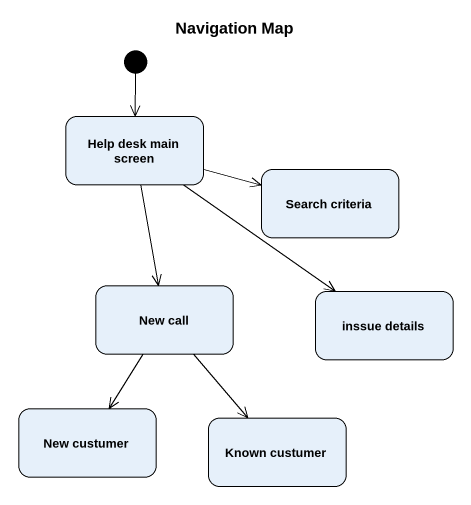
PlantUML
@startuml
title Navigation Map
hide empty description
state "Help desk main screen" as Help_desk_main_screen
state "Search criteria" as Search_criteria
state "New call" as New_call
state "inssue details" as inssue_details
state "New custumer" as New_custumer
state "Known custumer" as Known_custumer
[*] --> Help_desk_main_screen
Help_desk_main_screen -right-> Search_criteria
Help_desk_main_screen --> New_call
Help_desk_main_screen --> inssue_details
New_call --> New_custumer
New_call --> Known_custumer
@enduml
